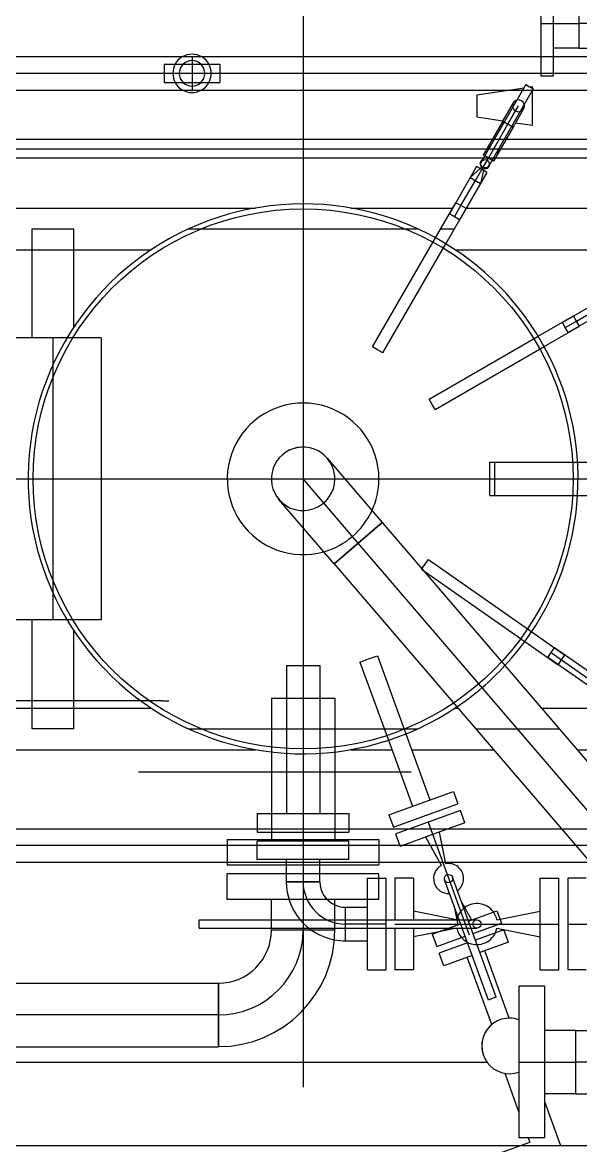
# Model space of a CAD drawing. Header units: inches. Extents: x 295136 to 296247, y 2627183 to 2627409.
# Drawn here: x 295240.547 to 295241.552, y 2627285.032 to 2627287.054 of the extents above; entities that cross this region are included whole.
import ezdxf

# ---------------------------------------------------------------- set-up
doc = ezdxf.new("R2010")
doc.units = ezdxf.units.IN
doc.header["$MEASUREMENT"] = 0
for name, color, linetype in [('Default', 7, 'Continuous'), ('EQUIPMENT LAYOUT-EMBED 1_DWG$0$Default', 7, 'Continuous'), ('EQUIPMENT LAYOUT-EMBED 1_DWG$0$DwgTemplate', 7, 'Continuous'), ('Layout', 6, 'Continuous')]:
    doc.layers.add(name, color=color, linetype=linetype)

# ---------------------------------------------------------------- blocks, each defined once
blk = doc.blocks.new('A$C55974CAD')
at = {"lineweight": 25}
blk.add_line((54.9723, 7.0556), (54.9723, 7.5465), dxfattribs=at)
at = {"layer": 'Default', "color": 7, "lineweight": 25}
blk.add_point((55.5, 7.3071), dxfattribs=at)
at = {"layer": 'EQUIPMENT LAYOUT-EMBED 1_DWG$0$Default', "color": 7, "lineweight": 25}
for p, q in [((55.246, 7.6748), (55.246, 8.1021)), ((55.754, 7.6748), (55.754, 8.1021)), ((55.246, 7.6133), (55.246, 7.6748)), ((55.754, 7.6133), (55.754, 7.6748)), ((55.5, 7.6133), (55.246, 7.6133)), ((55.754, 7.6133), (55.5, 7.6133)), ((54.805, 7.3865), (54.805, 7.25)), ((54.851, 7.3865), (54.805, 7.3865)), ((54.851, 7.3865), (54.851, 7.25)), ((54.864, 7.3325), (54.864, 7.3071)), ((54.8973, 7.3325), (54.864, 7.3325)), ((54.8973, 7.3325), (54.8973, 7.3071)), ((55.0083, 7.3071), (54.851, 7.3071)), ((54.864, 7.3071), (54.864, 7.1928)), ((54.8973, 7.3071), (54.8973, 7.1928)), ((55.105, 7.3071), (55.0083, 7.3071)), ((55.105, 7.3071), (55.105, 7.25)), ((55.164, 7.2801), (54.8973, 7.2801)), ((55.164, 7.2801), (55.164, 7.2198)), ((54.805, 7.25), (54.805, 7.1134)), ((54.851, 7.25), (54.851, 7.1134)), ((55.105, 7.25), (55.105, 7.1928)), ((55.164, 7.2198), (54.8973, 7.2198)), ((55.0083, 7.1928), (54.851, 7.1928)), ((54.864, 7.1928), (54.864, 7.1674)), ((54.8973, 7.1928), (54.8973, 7.1674)), ((55.105, 7.1928), (55.0083, 7.1928)), ((54.8973, 7.1674), (54.864, 7.1674)), ((55.1701, 7.1477), (55.0294, 7.0965)), ((55.1701, 7.1477), (55.1758, 7.132)), ((55.1758, 7.132), (55.1815, 7.1163)), ((55.7321, 7.116), (55.7374, 7.1252)), ((55.7374, 7.1252), (55.9339, 7.0118)), ((54.851, 7.1134), (54.805, 7.1134)), ((55.0294, 7.0965), (54.9106, 7.0532)), ((55.1815, 7.1163), (55.0408, 7.0651)), ((55.7268, 7.1067), (55.7321, 7.116)), ((55.7268, 7.1067), (55.9232, 6.9933)), ((54.8951, 7.0957), (54.8727, 7.0875)), ((54.8727, 7.0875), (54.8939, 7.0294)), ((54.8951, 7.0957), (54.9163, 7.0375)), ((55.0408, 7.0651), (54.922, 7.0218)), ((54.9163, 7.0375), (54.9374, 6.9793)), ((55.3375, 7.0366), (55.2074, 6.8507)), ((55.3375, 7.0366), (55.3463, 7.0304)), ((54.8939, 7.0294), (54.9151, 6.9712)), ((55.355, 7.0243), (55.2249, 6.8385)), ((55.3463, 7.0304), (55.355, 7.0243)), ((55.6248, 7.0125), (55.634, 7.0179)), ((55.634, 7.0179), (55.6432, 7.0232)), ((55.6432, 7.0232), (55.7567, 6.8267)), ((55.6248, 7.0125), (55.7382, 6.8161)), ((55.9339, 7.0118), (55.9972, 6.9752)), ((54.9374, 6.9793), (54.9151, 6.9712)), ((55.9232, 6.9933), (55.9866, 6.9567)), ((55.9919, 6.966), (55.9972, 6.9752)), ((55.9866, 6.9567), (55.9919, 6.966)), ((55.4698, 6.914), (55.5302, 6.914)), ((55.4698, 6.914), (55.4698, 6.905)), ((55.4698, 6.905), (55.5, 6.905)), ((55.4698, 6.905), (55.4698, 6.7559)), ((55.5, 6.905), (55.5302, 6.905)), ((55.5302, 6.914), (55.5302, 6.905)), ((55.5302, 6.905), (55.5302, 6.7559)), ((55.2074, 6.8507), (55.1655, 6.7908)), ((55.2249, 6.8385), (55.1829, 6.7786)), ((55.7382, 6.8161), (55.7748, 6.7527)), ((55.7567, 6.8267), (55.7932, 6.7634)), ((55.1655, 6.7908), (55.1742, 6.7847)), ((55.1742, 6.7847), (55.1829, 6.7786)), ((55.4698, 6.7559), (55.4698, 6.6383)), ((55.5302, 6.7559), (55.5302, 6.6383)), ((55.7748, 6.7527), (55.784, 6.7581)), ((55.784, 6.7581), (55.7932, 6.7634))]:
    blk.add_line(p, q, dxfattribs=at)
at = {"layer": 'EQUIPMENT LAYOUT-EMBED 1_DWG$0$DwgTemplate', "color": 1, "lineweight": 25}
for p, q in [((55.5, 8.345), (55.5, 7.3865)), ((54.3, 8.2), (54.3, 6.8591)), ((55.0125, 8.104), (55.0125, 7.3358)), ((55.1007, 7.5426), (55.1007, 8.1048)), ((55.9125, 8.104), (55.9125, 7.5236)), ((54.45, 8.0739), (54.45, 6.919)), ((55.0875, 8.0793), (55.0875, 7.5236)), ((55.9875, 8.0046), (55.9875, 7.3358)), ((55.05, 7.6625), (55.05, 7.7375)), ((55.05, 7.7375), (55.246, 7.7375)), ((55.754, 7.7375), (55.95, 7.7375)), ((55.95, 7.7375), (55.95, 7.6625)), ((55.05, 7.6625), (55.2264, 7.6625)), ((55.7736, 7.6625), (55.95, 7.6625)), ((55.1007, 7.5043), (55.1007, 7.5426)), ((55.1007, 7.5043), (55.1007, 7.4918)), ((55.5, 7.3865), (55.5, 7.1134)), ((55.3635, 7.25), (54.405, 7.25)), ((55.6365, 7.25), (55.3635, 7.25)), ((56.595, 7.25), (55.6365, 7.25)), ((55.0125, 7.1641), (55.0125, 7.0903)), ((55.9875, 7.1641), (55.9875, 6.9808)), ((55.5, 7.1134), (55.5, 6.43)), ((55.0125, 7.0548), (55.0125, 6.9074)), ((55.0875, 6.9764), (55.0875, 6.9717)), ((55.9125, 6.9764), (55.9125, 6.6625)), ((55.9875, 6.9562), (55.9875, 6.6625)), ((55.0875, 6.8211), (55.0875, 6.6795)), ((54.3, 6.7866), (54.3, 6.7)), ((55.0125, 6.7568), (55.0125, 6.6625))]:
    blk.add_line(p, q, dxfattribs=at)
at = {"layer": 'EQUIPMENT LAYOUT-EMBED 1_DWG$0$DwgTemplate', "color": 7, "lineweight": 25}
for p, q in [((56.0776, 6.9252), (56.0776, 8.1237)), ((56.0943, 8.1237), (56.0943, 6.9192)), ((56.111, 6.9095), (56.111, 8.1237)), ((54.8098, 8.0835), (54.8098, 7.3865)), ((54.84, 7.3865), (54.84, 8.0835)), ((54.8702, 8.0835), (54.8702, 7.3325)), ((56.1998, 8.0835), (56.1998, 7.4667)), ((56.23, 7.5), (56.23, 8.0835)), ((56.2602, 8.0835), (56.2602, 7.4667)), ((54.4778, 8.0184), (54.4778, 7.4024)), ((54.535, 7.4024), (54.535, 8.0184)), ((54.5921, 8.0184), (54.5921, 7.4024)), ((56.23, 7.45), (56.23, 7.5)), ((56.1998, 7.4667), (56.1998, 7.45)), ((56.2602, 7.4667), (56.2602, 7.45)), ((56.2602, 7.45), (56.1998, 7.45)), ((56.2602, 7.45), (56.1998, 7.45)), ((56.1998, 7.45), (56.1998, 7.4333)), ((56.23, 7.45), (56.23, 7.45)), ((56.23, 7.45), (56.23, 7.45)), ((56.23, 7.4), (56.23, 7.45)), ((56.2602, 7.45), (56.2602, 7.4333)), ((54.6911, 7.4372), (54.6986, 7.4372)), ((54.6911, 7.4372), (54.6911, 7.3071)), ((54.6986, 7.4372), (54.7061, 7.4372)), ((54.7061, 7.4372), (54.7061, 7.3071)), ((56.1998, 7.4333), (56.1998, 6.8815)), ((56.2602, 7.4333), (56.2602, 6.8219)), ((54.5921, 7.4024), (54.4778, 7.4024)), ((54.4778, 7.4024), (54.5921, 7.4024)), ((54.535, 7.4024), (54.535, 7.4024)), ((54.535, 7.4024), (54.535, 7.4024)), ((56.23, 6.8219), (56.23, 7.4)), ((54.743, 7.25), (54.743, 7.3865)), ((54.743, 7.3865), (54.789, 7.3865)), ((54.789, 7.25), (54.789, 7.3865)), ((54.8098, 7.3865), (54.8098, 7.1134)), ((54.84, 7.1134), (54.84, 7.3865)), ((54.8147, 7.25), (54.8147, 7.3325)), ((54.8147, 7.3325), (54.848, 7.3325)), ((54.848, 7.25), (54.848, 7.3325)), ((54.8702, 7.3325), (54.8702, 7.1674)), ((54.6874, 7.1928), (54.6874, 7.3071)), ((54.6874, 7.25), (54.6874, 7.3071)), ((54.6874, 7.3071), (54.743, 7.3071)), ((54.6911, 7.3071), (54.6911, 7.1928)), ((54.7061, 7.3071), (54.7061, 7.1928)), ((54.864, 7.3071), (54.864, 7.1928)), ((54.8973, 7.3071), (54.8973, 7.1928)), ((55.105, 7.3071), (55.0083, 7.3071)), ((55.105, 7.3071), (55.105, 7.25)), ((54.7748, 7.2801), (54.7748, 7.2198)), ((54.7748, 7.25), (54.7748, 7.2801)), ((54.7748, 7.2801), (54.789, 7.2801)), ((54.789, 7.2801), (54.805, 7.2801)), ((54.805, 7.2801), (54.8147, 7.2801)), ((55.164, 7.2801), (54.8973, 7.2801)), ((55.164, 7.2801), (55.164, 7.2198)), ((55.3471, 7.1942), (55.4628, 7.2934)), ((54.6874, 7.1928), (54.6874, 7.25)), ((54.743, 7.1134), (54.743, 7.25)), ((54.7748, 7.2198), (54.7748, 7.25)), ((54.789, 7.1134), (54.789, 7.25)), ((54.8147, 7.1674), (54.8147, 7.25)), ((54.848, 7.1674), (54.848, 7.25)), ((55.105, 7.25), (55.105, 7.1928)), ((55.3843, 7.1508), (55.5, 7.25)), ((54.7748, 7.2198), (54.789, 7.2198)), ((54.789, 7.2198), (54.805, 7.2198)), ((54.805, 7.2198), (54.8147, 7.2198)), ((55.164, 7.2198), (54.8973, 7.2198)), ((55.5372, 7.2066), (55.4215, 7.1074)), ((55.3471, 7.1942), (54.5285, 6.4925)), ((54.6874, 7.1928), (54.743, 7.1928)), ((54.6911, 7.1928), (54.6911, 6.9876)), ((54.7061, 7.1928), (54.7061, 6.9734)), ((55.105, 7.1928), (55.0083, 7.1928)), ((55.3843, 7.1508), (55.3471, 7.1942)), ((55.3471, 7.1942), (55.4215, 7.1074)), ((54.6685, 7.1738), (54.6911, 7.1738)), ((54.6685, 7.1738), (54.6911, 7.1738)), ((54.6685, 7.1738), (54.6685, 7.134)), ((54.6911, 7.1738), (54.7061, 7.1738)), ((54.6911, 7.1738), (54.6986, 7.1738)), ((54.6986, 7.1738), (54.6986, 7.1738)), ((54.6986, 7.1738), (54.6986, 7.1738)), ((54.6986, 7.1006), (54.6986, 7.1738)), ((54.6986, 7.1738), (54.7061, 7.1738)), ((54.7061, 7.1738), (54.7288, 7.1738)), ((54.7061, 7.1738), (54.7288, 7.1738)), ((54.7288, 7.1738), (54.7288, 7.134)), ((54.8147, 7.1674), (54.848, 7.1674)), ((54.8702, 7.1674), (54.8702, 7.0575)), ((54.5657, 6.4492), (55.3843, 7.1508)), ((55.1701, 7.1477), (55.0294, 7.0965)), ((55.1701, 7.1477), (55.1758, 7.132)), ((55.4215, 7.1074), (55.3843, 7.1508)), ((55.3843, 7.1508), (55.3843, 7.1508)), ((55.3843, 7.1508), (55.3843, 7.1508)), ((54.6161, 7.134), (54.6911, 7.134)), ((54.6161, 7.134), (54.6161, 7.1006)), ((54.6911, 7.134), (54.6986, 7.134)), ((54.6986, 7.134), (54.7061, 7.134)), ((54.7061, 7.134), (54.743, 7.134)), ((54.743, 7.134), (54.7812, 7.134)), ((54.7812, 7.134), (54.7812, 7.1134)), ((55.1758, 7.132), (55.1815, 7.1163)), ((55.7321, 7.116), (55.7374, 7.1252)), ((55.7374, 7.1252), (55.9339, 7.0118)), ((55.4215, 7.1074), (54.6029, 6.4058)), ((54.6161, 7.1006), (54.6911, 7.1006)), ((54.6911, 7.1006), (54.6986, 7.1006)), ((54.6986, 7.1006), (54.7061, 7.1006)), ((54.7061, 7.1006), (54.7812, 7.1006)), ((54.743, 7.1134), (54.789, 7.1134)), ((54.7812, 7.1134), (54.7812, 7.1006)), ((54.8098, 7.1134), (54.8098, 7.0042)), ((54.84, 7.0756), (54.84, 7.1134)), ((55.1815, 7.1163), (55.0408, 7.0651)), ((55.7268, 7.1067), (55.7321, 7.116)), ((55.7268, 7.1067), (55.9232, 6.9933)), ((54.6911, 7.0846), (54.6161, 7.0846)), ((54.6161, 7.0513), (54.6161, 7.0846)), ((54.6986, 7.0846), (54.6986, 6.9719)), ((54.7812, 7.0846), (54.7061, 7.0846)), ((54.7812, 7.0513), (54.7812, 7.0846)), ((54.8384, 7.0751), (54.8608, 7.0832)), ((54.882, 7.025), (54.8608, 7.0832)), ((54.8596, 7.0169), (54.8384, 7.0751)), ((54.84, 7.0707), (54.84, 7.0756)), ((54.84, 7.0208), (54.84, 7.0707)), ((54.8702, 7.0575), (54.8702, 6.9879)), ((54.6911, 7.0513), (54.6161, 7.0513)), ((54.6847, 7.0053), (54.6753, 7.0513)), ((54.7812, 7.0513), (54.7061, 7.0513)), ((54.7061, 6.9738), (54.722, 7.0513)), ((55.3375, 7.0366), (55.2074, 6.8507)), ((55.3375, 7.0366), (55.3463, 7.0304)), ((54.6803, 7.0175), (54.6579, 7.0094)), ((54.882, 7.025), (54.6791, 6.9512)), ((54.6803, 7.0175), (54.6989, 6.9664)), ((54.8042, 7.0011), (54.8551, 7.0291)), ((54.84, 6.9999), (54.84, 7.0208)), ((54.8808, 6.9587), (54.8596, 7.0169)), ((54.9031, 6.9668), (54.882, 7.025)), ((55.355, 7.0243), (55.2249, 6.8385)), ((55.3463, 7.0304), (55.355, 7.0243)), ((55.6248, 7.0125), (55.634, 7.0179)), ((55.634, 7.0179), (55.6432, 7.0232)), ((55.6432, 7.0232), (55.7567, 6.8267)), ((54.6579, 7.0094), (54.6765, 6.9582)), ((54.6911, 6.9738), (54.6847, 7.0053)), ((54.807, 6.9933), (54.864, 7.0047)), ((54.8098, 7.0042), (54.8098, 6.9939)), ((54.84, 6.7595), (54.84, 6.9999)), ((55.6248, 7.0125), (55.7382, 6.8161)), ((54.5618, 6.9165), (54.778, 6.9952)), ((54.567, 6.9024), (54.7831, 6.9811)), ((54.6911, 6.9876), (54.6911, 6.9372)), ((54.7324, 6.9786), (54.697, 6.9716)), ((54.8098, 6.9939), (54.8098, 6.7337)), ((54.8702, 6.9879), (54.8702, 6.7854)), ((55.9666, 6.9682), (55.972, 6.9775)), ((55.972, 6.9775), (55.9773, 6.9867)), ((55.972, 6.9775), (55.9919, 6.966)), ((56.0625, 6.9376), (55.9773, 6.9867)), ((54.6986, 6.9719), (54.6986, 6.8974)), ((54.7375, 6.9645), (54.7059, 6.9471)), ((54.7061, 6.9734), (54.7061, 6.9472)), ((54.8808, 6.9587), (54.9031, 6.9668)), ((56.0518, 6.9191), (55.9666, 6.9682)), ((55.9919, 6.966), (56.0372, 6.9398)), ((54.6816, 6.9441), (54.7003, 6.893)), ((54.704, 6.9523), (54.7226, 6.9011)), ((54.7061, 6.9472), (54.7061, 6.9464)), ((54.7061, 6.9464), (54.7061, 6.9372)), ((56.0425, 6.9491), (56.0319, 6.9306)), ((56.0372, 6.9398), (56.0571, 6.9283)), ((56.0589, 6.9314), (56.0425, 6.9491)), ((56.0571, 6.9283), (56.0625, 6.9376)), ((54.5644, 6.9094), (54.5618, 6.9165)), ((56.0553, 6.9252), (56.0319, 6.9306)), ((56.0518, 6.9191), (56.0571, 6.9283)), ((56.0589, 6.9244), (56.0553, 6.9252)), ((56.0571, 6.9283), (56.0776, 6.9165)), ((56.0614, 6.9288), (56.0589, 6.9314)), ((56.2022, 6.8359), (56.0636, 6.9159)), ((56.2097, 6.8489), (56.0711, 6.9289)), ((56.0738, 6.91), (56.0776, 6.9165)), ((56.0776, 6.9042), (56.0776, 6.9252)), ((56.0776, 6.9165), (56.0813, 6.923)), ((56.0776, 6.9165), (56.1385, 6.8814)), ((56.0813, 6.923), (56.0829, 6.9258)), ((56.1438, 6.8906), (56.0829, 6.9258)), ((56.0923, 6.9167), (56.1028, 6.9143)), ((56.0943, 6.9192), (56.0943, 6.8945)), ((54.567, 6.9024), (54.5644, 6.9094)), ((54.6913, 6.9011), (54.6753, 6.8231)), ((54.6986, 6.8974), (54.6986, 6.7897)), ((54.7226, 6.9011), (54.7003, 6.893)), ((54.706, 6.9011), (54.7072, 6.8955)), ((54.7072, 6.8955), (54.722, 6.8231)), ((55.4698, 6.914), (55.5302, 6.914)), ((55.4698, 6.914), (55.4698, 6.905)), ((55.4698, 6.905), (55.5, 6.905)), ((55.4698, 6.905), (55.4698, 6.7559)), ((55.5, 6.905), (55.5302, 6.905)), ((55.5302, 6.914), (55.5302, 6.905)), ((55.5302, 6.905), (55.5302, 6.7559)), ((56.0722, 6.9073), (56.0738, 6.91)), ((56.1331, 6.8721), (56.0722, 6.9073)), ((56.0776, 6.6681), (56.0776, 6.9042)), ((56.0848, 6.9037), (56.0921, 6.8958)), ((56.0921, 6.8958), (56.0937, 6.8985)), ((56.0943, 6.8945), (56.0943, 6.6681)), ((56.1012, 6.9115), (56.1028, 6.9143)), ((56.111, 6.8849), (56.111, 6.9095)), ((56.111, 6.6681), (56.111, 6.8849)), ((56.1347, 6.8749), (56.1331, 6.8721)), ((56.1331, 6.8721), (56.1347, 6.8749)), ((56.1422, 6.8878), (56.1347, 6.8749)), ((56.1347, 6.8749), (56.1385, 6.8814)), ((56.1385, 6.8814), (56.1422, 6.8878)), ((56.1385, 6.8813), (56.1385, 6.8814)), ((56.1385, 6.8814), (56.1715, 6.8623)), ((56.1385, 6.8813), (56.1385, 6.8813)), ((56.1438, 6.8906), (56.1422, 6.8878)), ((56.1422, 6.8878), (56.1438, 6.8906)), ((56.1438, 6.8906), (56.1768, 6.8715)), ((56.1998, 6.8815), (56.1998, 6.8373)), ((54.45, 6.8615), (54.3135, 6.8615)), ((54.3135, 6.8155), (54.3135, 6.8615)), ((54.45, 6.8615), (54.45, 6.7599)), ((54.5865, 6.8615), (54.45, 6.8615)), ((54.5865, 6.8155), (54.5865, 6.8615)), ((56.1661, 6.8531), (56.1331, 6.8721)), ((56.1998, 6.8373), (56.1998, 6.6625)), ((56.2059, 6.8424), (56.2022, 6.8359)), ((56.2097, 6.8489), (56.2059, 6.8424)), ((54.45, 6.8155), (54.3135, 6.8155)), ((54.3928, 6.7599), (54.3928, 6.8155)), ((54.5865, 6.8155), (54.45, 6.8155)), ((54.5071, 6.7599), (54.5071, 6.8155)), ((54.6161, 6.8231), (54.6986, 6.8231)), ((54.6161, 6.8231), (54.6161, 6.7897)), ((54.6986, 6.8231), (54.7812, 6.8231)), ((54.7812, 6.8231), (54.7812, 6.7897)), ((56.32, 6.8219), (56.2247, 6.8219)), ((56.2247, 6.7996), (56.2247, 6.8219)), ((56.23, 6.7996), (56.23, 6.8219)), ((56.2602, 6.8219), (56.2602, 6.7996)), ((56.32, 6.8219), (56.32, 6.7535)), ((56.4152, 6.8219), (56.32, 6.8219)), ((55.0808, 6.67), (55.1787, 6.8097)), ((55.0948, 6.6527), (55.1961, 6.7974)), ((55.1874, 6.8035), (55.1742, 6.7847)), ((55.1787, 6.8097), (55.1874, 6.8035)), ((55.1874, 6.8035), (55.1961, 6.7974)), ((56.32, 6.7996), (56.2247, 6.7996)), ((56.23, 6.6625), (56.23, 6.7996)), ((56.2602, 6.7996), (56.2602, 6.6625)), ((56.2755, 6.7535), (56.2755, 6.7996)), ((56.4152, 6.7996), (56.32, 6.7996)), ((54.6161, 6.7897), (54.6986, 6.7897)), ((54.6986, 6.7737), (54.6161, 6.7737)), ((54.6161, 6.7404), (54.6161, 6.7737)), ((54.6986, 6.7897), (54.7812, 6.7897)), ((54.6986, 6.7737), (54.6986, 6.7006)), ((54.7812, 6.7737), (54.6986, 6.7737)), ((54.7812, 6.7404), (54.7812, 6.7737)), ((54.8702, 6.7854), (54.8702, 6.5875)), ((55.1742, 6.7847), (55.086, 6.6588)), ((55.7633, 6.7727), (55.7725, 6.778)), ((55.7725, 6.778), (55.7817, 6.7833)), ((55.7725, 6.778), (55.784, 6.7581)), ((55.8431, 6.677), (55.7817, 6.7833)), ((54.5071, 6.7599), (54.3928, 6.7599)), ((54.3928, 6.7599), (54.3928, 6.604)), ((54.45, 6.7599), (54.3928, 6.7599)), ((54.45, 6.604), (54.45, 6.7599)), ((54.5071, 6.7599), (54.45, 6.7599)), ((54.5071, 6.7599), (54.5071, 6.604)), ((54.84, 6.5875), (54.84, 6.7595)), ((55.8314, 6.6547), (55.7633, 6.7727)), ((55.784, 6.7581), (55.8406, 6.66)), ((56.3644, 6.7535), (56.2755, 6.7535)), ((56.2755, 6.7535), (56.2755, 6.4358)), ((56.32, 6.7535), (56.2755, 6.7535)), ((56.32, 6.4358), (56.32, 6.7535)), ((56.3644, 6.7535), (56.32, 6.7535))]:
    blk.add_line(p, q, dxfattribs=at)
at = {"layer": 'EQUIPMENT LAYOUT-EMBED 1_DWG$0$DwgTemplate', "color": 9, "lineweight": 25}
for p, q in [((55.246, 7.7), (55.754, 7.7)), ((55.05, 7.4562), (55.05, 7.0438)), ((55.95, 7.4562), (55.95, 7.0438)), ((55.95, 7.0025), (55.95, 6.9778)), ((55.05, 6.9395), (55.05, 6.789)), ((54.3, 6.8591), (54.3, 6.7866))]:
    blk.add_line(p, q, dxfattribs=at)
at = {"layer": 'EQUIPMENT LAYOUT-EMBED 1_DWG$0$DwgTemplate', "color": 5, "lineweight": 25}
for p, q in [((56.2133, 7.5), (56.2133, 7.45)), ((56.2466, 7.5), (56.2133, 7.5)), ((56.2466, 7.5), (56.2466, 7.45)), ((56.2133, 7.45), (56.2133, 7.4)), ((56.2466, 7.45), (56.2466, 7.4)), ((56.2466, 7.4), (56.2133, 7.4)), ((54.805, 7.3865), (54.805, 7.25)), ((54.851, 7.3865), (54.805, 7.3865)), ((54.851, 7.3865), (54.851, 7.25)), ((54.864, 7.3325), (54.864, 7.3071)), ((54.8973, 7.3325), (54.864, 7.3325)), ((54.8973, 7.3325), (54.8973, 7.3071)), ((55.0083, 7.3071), (54.851, 7.3071)), ((54.805, 7.25), (54.805, 7.1134)), ((54.851, 7.25), (54.851, 7.1134)), ((55.0083, 7.1928), (54.851, 7.1928)), ((54.864, 7.1928), (54.864, 7.1674)), ((54.8973, 7.1928), (54.8973, 7.1674)), ((54.8973, 7.1674), (54.864, 7.1674)), ((54.851, 7.1134), (54.805, 7.1134)), ((55.0294, 7.0965), (54.9106, 7.0532)), ((54.8951, 7.0957), (54.8727, 7.0875)), ((54.8727, 7.0875), (54.8939, 7.0294)), ((54.8951, 7.0957), (54.9163, 7.0375)), ((55.0408, 7.0651), (54.922, 7.0218)), ((54.9163, 7.0375), (54.9374, 6.9793)), ((54.8939, 7.0294), (54.9151, 6.9712)), ((54.6236, 6.9969), (54.646, 7.005)), ((54.6422, 6.9457), (54.6236, 6.9969)), ((54.6646, 6.9539), (54.646, 7.005)), ((54.646, 7.005), (54.646, 7.005)), ((55.9339, 7.0118), (55.9972, 6.9752)), ((54.2515, 6.9924), (54.3062, 6.8421)), ((54.9374, 6.9793), (54.9151, 6.9712)), ((55.9232, 6.9933), (55.9866, 6.9567)), ((55.9919, 6.966), (55.9972, 6.9752)), ((55.9866, 6.9567), (55.9919, 6.966)), ((54.5178, 6.9102), (54.6391, 6.9544)), ((54.6883, 6.8887), (54.6697, 6.9398)), ((56.1515, 6.9373), (56.1444, 6.8902)), ((56.1915, 6.9373), (56.1515, 6.9373)), ((56.1915, 6.9373), (56.2042, 6.852)), ((54.5292, 6.8789), (54.6505, 6.923)), ((54.6659, 6.8805), (54.6473, 6.9316)), ((54.43, 6.8871), (54.3596, 6.8615)), ((54.6659, 6.8805), (54.6883, 6.8887)), ((54.6883, 6.8887), (54.6883, 6.8887)), ((56.141, 6.8676), (56.1365, 6.8373)), ((54.3135, 6.8447), (54.3062, 6.8421)), ((55.2074, 6.8507), (55.1655, 6.7908)), ((55.2249, 6.8385), (55.1829, 6.7786)), ((56.1365, 6.8373), (56.1998, 6.8373)), ((56.203, 6.8373), (56.2065, 6.8373)), ((56.2057, 6.8421), (56.2065, 6.8373)), ((54.3793, 6.8155), (54.2998, 6.7865)), ((55.7382, 6.8161), (55.7748, 6.7527)), ((55.7567, 6.8267), (55.7932, 6.7634)), ((55.1655, 6.7908), (55.1742, 6.7847)), ((55.1742, 6.7847), (55.1829, 6.7786)), ((55.4698, 6.7559), (55.4698, 6.6383)), ((55.5302, 6.7559), (55.5302, 6.6383)), ((55.7748, 6.7527), (55.784, 6.7581)), ((55.784, 6.7581), (55.7932, 6.7634))]:
    blk.add_line(p, q, dxfattribs=at)
at = {"layer": 'EQUIPMENT LAYOUT-EMBED 1_DWG$0$DwgTemplate', "color": 7, "lineweight": 25}
for centre, radius in [((55.5, 7.25), 0.486), ((55.5, 7.25), 0.486), ((54.7805, 6.9881), 0.0075), ((54.6986, 6.9372), 0.0075), ((56.0673, 6.9224), 0.0075)]:
    blk.add_circle(centre, radius, dxfattribs=at)
at = {"layer": 'EQUIPMENT LAYOUT-EMBED 1_DWG$0$DwgTemplate', "color": 5, "lineweight": 25}
for centre, radius, start, end in [((55.5, 7.25), 0.495, 0, 213.9715), ((55.5, 7.25), 0.495, 0, 213.9715), ((55.5, 7.25), 0.495, 227.2311, 0), ((55.5, 7.25), 0.495, 227.2311, 0), ((54.4792, 6.8784), 0.05, 340.2289, 199.7711), ((54.4792, 6.8784), 0.05, 39.5123, 110.0026), ((54.4792, 6.8784), 0.05, 340.227, 0.4877)]:
    blk.add_arc(centre, radius, start, end, dxfattribs=at)
at = {"layer": 'EQUIPMENT LAYOUT-EMBED 1_DWG$0$DwgTemplate', "color": 7, "lineweight": 25}
for centre, radius, start, end in [((56.23, 7.45), 0.0345, 90, 118.8738), ((56.23, 7.45), 0.0345, 61.1262, 90), ((56.23, 7.45), 0.0345, 118.8738, 241.1262), ((56.23, 7.45), 0.023, 136.4125, 223.5875), ((56.23, 7.45), 0.023, 90, 136.4125), ((56.23, 7.45), 0.023, 43.5875, 90), ((56.23, 7.45), 0.0345, 298.8738, 61.1262), ((56.23, 7.45), 0.023, 316.4125, 43.5875), ((56.23, 7.45), 0.023, 223.5875, 316.4125), ((54.6874, 7.4024), 0.2095, 180, 270), ((54.6874, 7.4024), 0.1524, 180, 270), ((54.6874, 7.4024), 0.0953, 180, 270), ((56.23, 7.45), 0.0345, 241.1262, 298.8738), ((55.5, 7.25), 0.1365, 270, 195.8548), ((55.5, 7.25), 0.0572, 310.6013, 130.6013), ((55.5, 7.25), 0.0571, 310.6013, 130.6013), ((54.7748, 7.1738), 0.1064, 90, 169.301), ((55.5, 7.25), 0.0571, 130.6013, 270), ((54.7748, 7.1738), 0.0762, 90, 180), ((54.7748, 7.1738), 0.046, 90, 155.5567), ((55.5, 7.25), 0.1365, 195.8548, 245.3478), ((55.5, 7.25), 0.0571, 270, 310.6013), ((54.7748, 7.1738), 0.1064, 169.301, 180), ((54.7748, 7.1738), 0.046, 155.5567, 180), ((55.5, 7.25), 0.1365, 245.3478, 270), ((54.7805, 6.9881), 0.027, 28.7943, 183.8647), ((54.7805, 6.9881), 0.027, 270, 11.2057), ((54.6986, 6.9372), 0.0369, 131.6371, 152.0864), ((54.6986, 6.9372), 0.0369, 101.7395, 131.6371), ((54.6986, 6.9372), 0.0369, 36.8989, 78.2605), ((54.6986, 6.9372), 0.0369, 306.0811, 36.8989), ((54.7805, 6.9881), 0.027, 216.1353, 270), ((55.5, 7.25), 0.495, 213.9715, 227.2311), ((55.5, 7.25), 0.495, 213.9715, 227.2311), ((54.6986, 6.9372), 0.0369, 152.0864, 244.5044), ((56.0673, 6.9224), 0.0087, 167.0439, 270), ((56.0673, 6.9224), 0.0087, 29.5553, 132.9561), ((54.6986, 6.9372), 0.0369, 244.5044, 258.4388), ((54.6986, 6.9372), 0.0369, 281.5612, 306.0811), ((56.0673, 6.9224), 0.0087, 270, 270.4447), ((56.1715, 6.8623), 0.0107, 60, 240), ((56.1715, 6.8623), 0.0107, 285.3288, 14.6712), ((56.1715, 6.8623), 0.0107, 285.3288, 14.6712), ((56.1715, 6.8623), 0.0107, 14.6712, 60), ((56.1715, 6.8623), 0.0107, 14.6712, 60), ((56.1715, 6.8623), 0.0107, 240, 285.3288), ((56.1715, 6.8623), 0.0107, 240, 270), ((56.1715, 6.8623), 0.0107, 270, 285.3288)]:
    blk.add_arc(centre, radius, start, end, dxfattribs=at)

msp = doc.modelspace()

# ---------------------------------------------------------------- block references
at = {"layer": 'Layout', "rotation": 90}
msp.add_blockref('A$C55974CAD', (295248.3027, 2627230.7321), dxfattribs=at)

doc.saveas('drawing.dxf')
